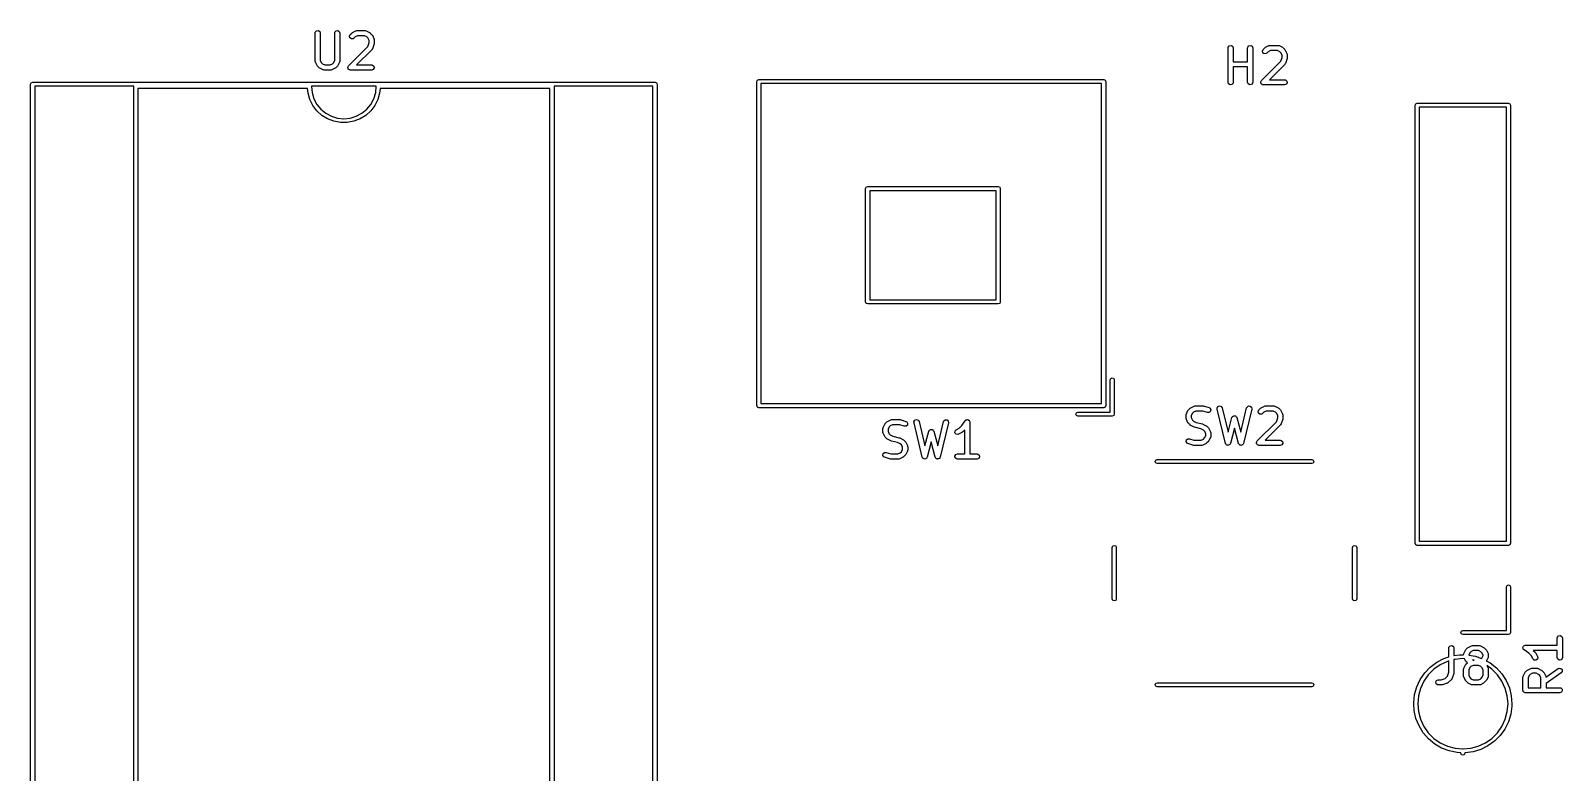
# Model space of a CAD drawing. Extents: x 18 to 98.7, y -72.3 to -16.6.
# Drawn here: x 54.1 to 98.7, y -38.22 to -16.61 of the extents above; entities that cross this region are included whole.
import ezdxf

# ---------------------------------------------------------------- set-up
doc = ezdxf.new("R2010")
doc.units = 0
doc.layers.add('BLACK', color=7, linetype='CONTINUOUS')

msp = doc.modelspace()

# ---------------------------------------------------------------- linework, layer by layer
at = {"layer": 'BLACK', "linetype": 'CONTINUOUS'}
for p, q in [((62.3831, -16.6874), (62.3876, -16.6617)), ((62.3831, -17.4969), (62.3831, -16.6874)), ((62.3876, -16.6617), (62.4206, -16.6224)), ((62.4206, -16.6224), (62.4711, -16.6135)), ((62.4711, -16.6135), (62.5155, -16.6392)), ((62.5155, -16.6392), (62.5331, -16.6874)), ((62.5331, -16.6874), (62.5331, -17.4792)), ((62.9545, -16.6874), (62.959, -16.6617)), ((62.9545, -17.4792), (62.9545, -16.6874)), ((62.959, -16.6617), (62.992, -16.6224)), ((62.992, -16.6224), (63.0425, -16.6135)), ((63.0425, -16.6135), (63.087, -16.6392)), ((63.087, -16.6392), (63.1045, -16.6874)), ((63.1045, -16.6874), (63.1045, -17.4969)), ((63.3834, -16.7761), (63.4051, -16.7296)), ((63.3967, -16.8256), (63.3834, -16.7761)), ((63.4387, -16.8551), (63.3967, -16.8256)), ((63.4051, -16.7296), (63.4527, -16.682)), ((63.4898, -16.8506), (63.4387, -16.8551)), ((63.4527, -16.682), (63.471, -16.6691)), ((63.471, -16.6691), (63.4722, -16.6679)), ((63.4722, -16.6679), (63.5674, -16.6203)), ((63.5111, -16.8357), (63.4898, -16.8506)), ((63.5501, -16.7966), (63.5111, -16.8357)), ((63.6187, -16.7624), (63.5501, -16.7966)), ((63.5674, -16.6203), (63.5924, -16.6129)), ((63.5924, -16.6129), (63.5967, -16.6139)), ((63.5967, -16.6139), (63.601, -16.6124)), ((63.601, -16.6124), (63.839, -16.6124)), ((63.8213, -16.7624), (63.6187, -16.7624)), ((63.8899, -16.7966), (63.8213, -16.7624)), ((63.839, -16.6124), (63.8647, -16.6169)), ((63.8647, -16.6169), (63.8681, -16.6198)), ((63.8681, -16.6198), (63.8726, -16.6203)), ((63.8726, -16.6203), (63.9678, -16.6679)), ((63.9203, -16.827), (63.8899, -16.7966)), ((63.9545, -16.8956), (63.9203, -16.827)), ((63.9545, -16.9609), (63.9545, -16.8956)), ((63.9678, -16.6679), (63.9858, -16.6813)), ((63.9858, -16.6813), (63.9873, -16.682)), ((63.9873, -16.682), (64.0349, -16.7296)), ((64.0349, -16.7296), (64.0478, -16.748)), ((64.0478, -16.748), (64.049, -16.7491)), ((64.049, -16.7491), (64.0966, -16.8443)), ((64.0966, -16.8443), (64.104, -16.8693)), ((64.104, -16.8693), (64.103, -16.8736)), ((64.103, -16.8736), (64.1045, -16.8779)), ((64.1045, -16.8779), (64.1045, -16.9731)), ((63.3574, -17.6343), (63.9164, -17.0754)), ((64.0349, -17.169), (63.5915, -17.6124)), ((63.9164, -17.0754), (63.9545, -16.9609)), ((64.0368, -17.1649), (64.0349, -17.169)), ((64.0407, -17.1626), (64.0368, -17.1649)), ((64.0531, -17.1397), (64.0407, -17.1626)), ((64.1007, -16.9968), (64.0531, -17.1397)), ((64.1045, -16.9731), (64.1006, -16.9952)), ((64.1006, -16.9952), (64.1007, -16.9968)), ((88.9631, -17.1174), (88.9676, -17.0917)), ((88.9631, -18.1174), (88.9631, -17.1174)), ((88.9676, -17.0917), (89.0006, -17.0524)), ((89.0006, -17.0524), (89.0511, -17.0435)), ((89.0511, -17.0435), (89.0955, -17.0692)), ((89.0955, -17.0692), (89.1131, -17.1174)), ((89.1131, -17.1174), (89.1131, -17.5186)), ((89.5345, -17.1174), (89.539, -17.0917)), ((89.5345, -17.5186), (89.5345, -17.1174)), ((89.539, -17.0917), (89.572, -17.0524)), ((89.572, -17.0524), (89.6225, -17.0435)), ((89.6225, -17.0435), (89.667, -17.0692)), ((89.667, -17.0692), (89.6845, -17.1174)), ((89.6845, -17.1174), (89.6845, -18.1174)), ((89.9634, -17.2061), (89.9851, -17.1596)), ((89.9767, -17.2556), (89.9634, -17.2061)), ((90.0187, -17.2851), (89.9767, -17.2556)), ((89.9851, -17.1596), (90.0327, -17.112)), ((90.0698, -17.2806), (90.0187, -17.2851)), ((90.0327, -17.112), (90.051, -17.0991)), ((90.051, -17.0991), (90.0522, -17.0979)), ((90.0522, -17.0979), (90.1474, -17.0503)), ((90.0911, -17.2657), (90.0698, -17.2806)), ((90.1301, -17.2266), (90.0911, -17.2657)), ((90.1987, -17.1924), (90.1301, -17.2266)), ((90.1474, -17.0503), (90.1724, -17.0429)), ((90.1724, -17.0429), (90.1767, -17.0439)), ((90.1767, -17.0439), (90.181, -17.0424)), ((90.181, -17.0424), (90.419, -17.0424)), ((90.4013, -17.1924), (90.1987, -17.1924)), ((90.4699, -17.2266), (90.4013, -17.1924)), ((90.419, -17.0424), (90.4447, -17.0469)), ((90.4447, -17.0469), (90.4481, -17.0498)), ((90.4481, -17.0498), (90.4526, -17.0503)), ((90.4526, -17.0503), (90.5478, -17.0979)), ((90.5003, -17.257), (90.4699, -17.2266)), ((90.4964, -17.5054), (90.5345, -17.3909)), ((90.5345, -17.3256), (90.5003, -17.257)), ((90.5345, -17.3909), (90.5345, -17.3256)), ((90.5478, -17.0979), (90.5658, -17.1113)), ((90.5658, -17.1113), (90.5673, -17.112)), ((90.5673, -17.112), (90.6149, -17.1596)), ((90.6149, -17.1596), (90.6278, -17.178)), ((90.6278, -17.178), (90.629, -17.1791)), ((90.629, -17.1791), (90.6766, -17.2743)), ((90.6766, -17.2743), (90.684, -17.2993)), ((90.684, -17.2993), (90.683, -17.3036)), ((90.683, -17.3036), (90.6845, -17.3079)), ((90.6845, -17.3079), (90.6845, -17.4031)), ((62.3846, -17.5011), (62.3831, -17.4969)), ((62.3836, -17.5055), (62.3846, -17.5011)), ((62.391, -17.5304), (62.3836, -17.5055)), ((62.4386, -17.6257), (62.391, -17.5304)), ((62.4398, -17.6268), (62.4386, -17.6257)), ((62.4527, -17.6452), (62.4398, -17.6268)), ((62.5003, -17.6928), (62.4527, -17.6452)), ((62.5018, -17.6935), (62.5003, -17.6928)), ((62.5198, -17.7068), (62.5018, -17.6935)), ((62.615, -17.7545), (62.5198, -17.7068)), ((62.5331, -17.4792), (62.5674, -17.5477)), ((62.5674, -17.5477), (62.5978, -17.5781)), ((62.5978, -17.5781), (62.6663, -17.6124)), ((62.6195, -17.755), (62.615, -17.7545)), ((62.6229, -17.7579), (62.6195, -17.755)), ((62.6486, -17.7624), (62.6229, -17.7579)), ((62.839, -17.7624), (62.6486, -17.7624)), ((62.6663, -17.6124), (62.8213, -17.6124)), ((62.8213, -17.6124), (62.8899, -17.5781)), ((62.8433, -17.7608), (62.839, -17.7624)), ((62.8476, -17.7619), (62.8433, -17.7608)), ((62.8726, -17.7545), (62.8476, -17.7619)), ((62.9678, -17.7068), (62.8726, -17.7545)), ((62.8899, -17.5781), (62.9203, -17.5477)), ((62.9203, -17.5477), (62.9545, -17.4792)), ((62.969, -17.7057), (62.9678, -17.7068)), ((62.9873, -17.6928), (62.969, -17.7057)), ((63.0349, -17.6452), (62.9873, -17.6928)), ((63.0356, -17.6437), (63.0349, -17.6452)), ((63.049, -17.6257), (63.0356, -17.6437)), ((63.0966, -17.5304), (63.049, -17.6257)), ((63.0971, -17.526), (63.0966, -17.5304)), ((63.1, -17.5226), (63.0971, -17.526)), ((63.1045, -17.4969), (63.1, -17.5226)), ((63.3358, -17.6808), (63.3372, -17.6777)), ((63.3416, -17.7026), (63.3358, -17.6808)), ((63.3366, -17.6744), (63.3479, -17.6548)), ((63.3372, -17.6777), (63.3366, -17.6744)), ((63.3455, -17.7249), (63.3416, -17.7026)), ((63.3482, -17.7271), (63.3455, -17.7249)), ((63.3479, -17.6548), (63.3574, -17.6343)), ((63.349, -17.7304), (63.3482, -17.7271)), ((63.3675, -17.7433), (63.349, -17.7304)), ((63.3848, -17.7579), (63.3675, -17.7433)), ((63.3894, -17.7587), (63.3848, -17.7579)), ((63.3911, -17.7598), (63.3894, -17.7587)), ((63.3944, -17.7595), (63.3911, -17.7598)), ((63.4105, -17.7624), (63.3944, -17.7595)), ((64.0295, -17.7624), (63.4105, -17.7624)), ((63.5915, -17.6124), (64.0295, -17.6124)), ((64.0295, -17.6124), (64.0552, -17.6169)), ((64.0777, -17.7448), (64.0295, -17.7624)), ((64.0552, -17.6169), (64.0945, -17.6499)), ((64.1034, -17.7004), (64.0777, -17.7448)), ((64.0945, -17.6499), (64.1034, -17.7004)), ((89.1131, -17.5186), (89.5345, -17.5186)), ((89.5345, -17.6686), (89.1131, -17.6686)), ((89.1131, -17.6686), (89.1131, -18.1174)), ((89.5345, -18.1174), (89.5345, -17.6686)), ((89.9374, -18.0643), (90.4964, -17.5054)), ((90.6149, -17.599), (90.1715, -18.0424)), ((90.6168, -17.5949), (90.6149, -17.599)), ((90.6207, -17.5926), (90.6168, -17.5949)), ((90.6331, -17.5697), (90.6207, -17.5926)), ((90.6807, -17.4268), (90.6331, -17.5697)), ((90.6845, -17.4031), (90.6806, -17.4252)), ((90.6806, -17.4252), (90.6807, -17.4268)), ((54.1, -18.175), (54.1176, -18.1326)), ((54.1, -69.215), (54.1, -18.175)), ((54.1176, -18.1326), (54.16, -18.115)), ((54.16, -18.115), (72.28, -18.115)), ((57.1, -18.235), (54.22, -18.235)), ((54.22, -18.235), (54.22, -69.155)), ((57.1, -69.155), (57.1, -18.235)), ((62.28, -18.235), (62.2763, -18.2439)), ((62.2763, -18.2439), (62.2936, -18.4193)), ((64.16, -18.235), (62.28, -18.235)), ((64.1464, -18.4193), (64.1637, -18.2439)), ((64.1637, -18.2439), (64.16, -18.235)), ((69.34, -18.235), (69.34, -69.155)), ((72.22, -18.235), (69.34, -18.235)), ((72.22, -69.155), (72.22, -18.235)), ((72.28, -18.115), (72.3224, -18.1326)), ((72.3224, -18.1326), (72.34, -18.175)), ((72.34, -18.175), (72.34, -69.215)), ((75.2425, -18.095), (75.2601, -18.0526)), ((75.2425, -27.535), (75.2425, -18.095)), ((75.2601, -18.0526), (75.3025, -18.035)), ((75.3025, -18.035), (85.3425, -18.035)), ((75.3625, -18.155), (75.3625, -27.475)), ((85.2825, -18.155), (75.3625, -18.155)), ((85.2825, -27.475), (85.2825, -18.155)), ((85.3425, -18.035), (85.3849, -18.0526)), ((85.3849, -18.0526), (85.4025, -18.095)), ((85.4025, -18.095), (85.4025, -27.535)), ((88.9806, -18.1656), (88.9631, -18.1174)), ((89.0251, -18.1912), (88.9806, -18.1656)), ((89.0756, -18.1823), (89.0251, -18.1912)), ((89.1086, -18.143), (89.0756, -18.1823)), ((89.1131, -18.1174), (89.1086, -18.143)), ((89.5521, -18.1656), (89.5345, -18.1174)), ((89.5965, -18.1912), (89.5521, -18.1656)), ((89.647, -18.1823), (89.5965, -18.1912)), ((89.68, -18.143), (89.647, -18.1823)), ((89.6845, -18.1174), (89.68, -18.143)), ((89.9158, -18.1108), (89.9172, -18.1077)), ((89.9216, -18.1326), (89.9158, -18.1108)), ((89.9166, -18.1044), (89.9279, -18.0848)), ((89.9172, -18.1077), (89.9166, -18.1044)), ((89.9255, -18.1549), (89.9216, -18.1326)), ((89.9282, -18.1571), (89.9255, -18.1549)), ((89.9279, -18.0848), (89.9374, -18.0643)), ((89.929, -18.1604), (89.9282, -18.1571)), ((89.9475, -18.1733), (89.929, -18.1604)), ((89.9648, -18.1879), (89.9475, -18.1733)), ((89.9694, -18.1887), (89.9648, -18.1879)), ((89.9711, -18.1898), (89.9694, -18.1887)), ((89.9744, -18.1895), (89.9711, -18.1898)), ((89.9905, -18.1924), (89.9744, -18.1895)), ((90.6095, -18.1924), (89.9905, -18.1924)), ((90.1715, -18.0424), (90.6095, -18.0424)), ((90.6095, -18.0424), (90.6352, -18.0469)), ((90.6577, -18.1748), (90.6095, -18.1924)), ((90.6352, -18.0469), (90.6745, -18.0799)), ((90.6834, -18.1304), (90.6577, -18.1748)), ((90.6745, -18.0799), (90.6834, -18.1304)), ((57.22, -18.295), (57.22, -69.095)), ((62.1656, -18.295), (57.22, -18.295)), ((62.178, -18.4298), (62.1656, -18.295)), ((62.2316, -18.6179), (62.178, -18.4298)), ((62.3188, -18.793), (62.2316, -18.6179)), ((62.2936, -18.4193), (62.3474, -18.5965)), ((62.3474, -18.5965), (62.4346, -18.7598)), ((64.0054, -18.7598), (64.0926, -18.5965)), ((64.0926, -18.5965), (64.1464, -18.4193)), ((64.2084, -18.6179), (64.1212, -18.793)), ((64.262, -18.4298), (64.2084, -18.6179)), ((64.2744, -18.295), (64.262, -18.4298)), ((69.22, -18.295), (64.2744, -18.295)), ((69.22, -69.095), (69.22, -18.295)), ((94.4276, -18.7426), (94.47, -18.725)), ((94.47, -18.725), (97.13, -18.725)), ((97.13, -18.725), (97.1724, -18.7426)), ((62.4367, -18.9491), (62.3188, -18.793)), ((62.4346, -18.7598), (62.5521, -18.9029)), ((62.5812, -19.0809), (62.4367, -18.9491)), ((62.5521, -18.9029), (62.6952, -19.0204)), ((62.7475, -19.1839), (62.5812, -19.0809)), ((62.6952, -19.0204), (62.8585, -19.1076)), ((62.8585, -19.1076), (63.0357, -19.1614)), ((63.0357, -19.1614), (63.22, -19.1795)), ((63.22, -19.1795), (63.4043, -19.1614)), ((63.4043, -19.1614), (63.5815, -19.1076)), ((63.5815, -19.1076), (63.7448, -19.0204)), ((63.8588, -19.0809), (63.6925, -19.1839)), ((63.7448, -19.0204), (63.8879, -18.9029)), ((64.0033, -18.9491), (63.8588, -19.0809)), ((63.8879, -18.9029), (64.0054, -18.7598)), ((64.1212, -18.793), (64.0033, -18.9491)), ((94.41, -18.785), (94.4276, -18.7426)), ((94.41, -31.545), (94.41, -18.785)), ((94.53, -18.845), (94.53, -31.485)), ((97.07, -18.845), (94.53, -18.845)), ((97.07, -31.485), (97.07, -18.845)), ((97.1724, -18.7426), (97.19, -18.785)), ((97.19, -18.785), (97.19, -31.545)), ((62.9299, -19.2545), (62.7475, -19.1839)), ((63.1222, -19.2905), (62.9299, -19.2545)), ((63.3178, -19.2905), (63.1222, -19.2905)), ((63.5101, -19.2545), (63.3178, -19.2905)), ((63.6925, -19.1839), (63.5101, -19.2545)), ((78.4125, -21.215), (78.4301, -21.1726)), ((78.4125, -24.515), (78.4125, -21.215)), ((78.4301, -21.1726), (78.4725, -21.155)), ((78.4725, -21.155), (82.2725, -21.155)), ((78.5325, -21.275), (78.5325, -24.455)), ((82.2125, -21.275), (78.5325, -21.275)), ((82.2125, -24.455), (82.2125, -21.275)), ((82.2725, -21.155), (82.3149, -21.1726)), ((82.3149, -21.1726), (82.3325, -21.215)), ((82.3325, -21.215), (82.3325, -24.515)), ((78.4301, -24.5574), (78.4125, -24.515)), ((78.5325, -24.455), (82.2125, -24.455)), ((82.3325, -24.515), (82.3149, -24.5574)), ((78.4725, -24.575), (78.4301, -24.5574)), ((82.2725, -24.575), (78.4725, -24.575)), ((82.3149, -24.5574), (82.2725, -24.575)), ((85.5325, -26.785), (85.5501, -26.7426)), ((85.5501, -26.7426), (85.5925, -26.725)), ((85.5925, -26.725), (85.6349, -26.7426)), ((85.6349, -26.7426), (85.6525, -26.785)), ((85.5325, -27.725), (85.5325, -26.785)), ((85.6525, -26.785), (85.6525, -27.785)), ((75.2601, -27.5774), (75.2425, -27.535)), ((75.3025, -27.595), (75.2601, -27.5774)), ((85.3425, -27.595), (75.3025, -27.595)), ((75.3625, -27.475), (85.2825, -27.475)), ((85.3849, -27.5774), (85.3425, -27.595)), ((85.4025, -27.535), (85.3849, -27.5774)), ((87.8113, -27.6596), (87.8589, -27.612)), ((87.8589, -27.612), (87.8772, -27.5991)), ((87.8772, -27.5991), (87.8784, -27.5979)), ((87.8784, -27.5979), (87.9736, -27.5503)), ((87.9736, -27.5503), (87.9986, -27.5429)), ((87.9986, -27.5429), (88.0029, -27.5439)), ((88.0029, -27.5439), (88.0071, -27.5424)), ((88.0071, -27.5424), (88.2452, -27.5424)), ((88.2452, -27.5424), (88.2673, -27.5463)), ((88.2673, -27.5463), (88.269, -27.5462)), ((88.269, -27.5462), (88.4118, -27.5938)), ((88.4118, -27.5938), (88.4347, -27.6063)), ((88.4347, -27.6063), (88.4616, -27.65)), ((88.4616, -27.65), (88.454, -27.7007)), ((88.6469, -27.6087), (88.6699, -27.5629)), ((88.6485, -27.6348), (88.6469, -27.6087)), ((88.8866, -28.6348), (88.6485, -27.6348)), ((88.6699, -27.5629), (88.717, -27.5425)), ((88.717, -27.5425), (88.7662, -27.5572)), ((88.7662, -27.5572), (88.7944, -27.6)), ((88.7944, -27.6), (88.9636, -28.3109)), ((89.3364, -28.3109), (89.5056, -27.6)), ((89.6515, -27.6348), (89.4134, -28.6348)), ((89.5056, -27.6), (89.516, -27.5761)), ((89.516, -27.5761), (89.5571, -27.5455)), ((89.5571, -27.5455), (89.6083, -27.5485)), ((89.6083, -27.5485), (89.6456, -27.5838)), ((89.6456, -27.5838), (89.6515, -27.6348)), ((89.8589, -27.6596), (89.9065, -27.612)), ((89.9065, -27.612), (89.9249, -27.5991)), ((89.9249, -27.5991), (89.926, -27.5979)), ((89.926, -27.5979), (90.0212, -27.5503)), ((90.0212, -27.5503), (90.0462, -27.5429)), ((90.0462, -27.5429), (90.0505, -27.5439)), ((90.0505, -27.5439), (90.0548, -27.5424)), ((90.0548, -27.5424), (90.2929, -27.5424)), ((90.2929, -27.5424), (90.3185, -27.5469)), ((90.3185, -27.5469), (90.3219, -27.5498)), ((90.3219, -27.5498), (90.3264, -27.5503)), ((90.3264, -27.5503), (90.4216, -27.5979)), ((90.4216, -27.5979), (90.4396, -27.6113)), ((90.4396, -27.6113), (90.4411, -27.612)), ((90.4411, -27.612), (90.4887, -27.6596)), ((78.9221, -28.1743), (78.9697, -28.0791)), ((78.9697, -28.0791), (78.9831, -28.0611)), ((78.9831, -28.0611), (78.9838, -28.0596)), ((78.9838, -28.0596), (79.0314, -28.012)), ((79.0314, -28.012), (79.0497, -27.9991)), ((79.0497, -27.9991), (79.0509, -27.9979)), ((79.0509, -27.9979), (79.1461, -27.9503)), ((79.1973, -28.0924), (79.1288, -28.1266)), ((79.1461, -27.9503), (79.1711, -27.9429)), ((79.1711, -27.9429), (79.1754, -27.9439)), ((79.1754, -27.9439), (79.1796, -27.9424)), ((79.1796, -27.9424), (79.4177, -27.9424)), ((79.4056, -28.0924), (79.1973, -28.0924)), ((79.5369, -28.1362), (79.4056, -28.0924)), ((79.4177, -27.9424), (79.4398, -27.9463)), ((79.4398, -27.9463), (79.4415, -27.9462)), ((79.4415, -27.9462), (79.5843, -27.9938)), ((79.5843, -27.9938), (79.6072, -28.0063)), ((79.6072, -28.0063), (79.6341, -28.05)), ((79.6341, -28.05), (79.6265, -28.1007)), ((79.8194, -28.0087), (79.8424, -27.9629)), ((79.821, -28.0348), (79.8194, -28.0087)), ((80.0591, -29.0348), (79.821, -28.0348)), ((79.8424, -27.9629), (79.8895, -27.9425)), ((79.8895, -27.9425), (79.9387, -27.9572)), ((79.9387, -27.9572), (79.9669, -28)), ((79.9669, -28), (80.1361, -28.7109)), ((80.5089, -28.7109), (80.6781, -28)), ((80.824, -28.0348), (80.5859, -29.0348)), ((80.6781, -28), (80.6885, -27.9761)), ((80.6885, -27.9761), (80.7296, -27.9455)), ((80.7296, -27.9455), (80.7808, -27.9485)), ((80.7808, -27.9485), (80.8181, -27.9838)), ((80.8181, -27.9838), (80.824, -28.0348)), ((81.2166, -28.1125), (81.3077, -27.9758)), ((81.3077, -27.9758), (81.3257, -27.9569)), ((81.3257, -27.9569), (81.3298, -27.9557)), ((81.3298, -27.9557), (81.3326, -27.9524)), ((81.3326, -27.9524), (81.3541, -27.9486)), ((81.3541, -27.9486), (81.3749, -27.9425)), ((81.3749, -27.9425), (81.3789, -27.9443)), ((81.3789, -27.9443), (81.3831, -27.9435)), ((81.3831, -27.9435), (81.402, -27.9544)), ((81.402, -27.9544), (81.4219, -27.9631)), ((81.4219, -27.9631), (81.4238, -27.967)), ((81.4238, -27.967), (81.4276, -27.9692)), ((81.4276, -27.9692), (81.435, -27.9896)), ((81.435, -27.9896), (81.4447, -28.0091)), ((81.4447, -28.0091), (81.4436, -28.0133)), ((81.4436, -28.0133), (81.4451, -28.0174)), ((81.4451, -28.0174), (81.4451, -28.9424)), ((84.5325, -27.785), (84.5501, -27.7426)), ((84.5501, -27.8274), (84.5325, -27.785)), ((84.5501, -27.7426), (84.5925, -27.725)), ((84.5925, -27.845), (84.5501, -27.8274)), ((84.5925, -27.725), (85.5325, -27.725)), ((85.5925, -27.845), (84.5925, -27.845)), ((85.6349, -27.8274), (85.5925, -27.845)), ((85.6525, -27.785), (85.6349, -27.8274)), ((87.7417, -27.8079), (87.7462, -27.7822)), ((87.7417, -27.9031), (87.7417, -27.8079)), ((87.7432, -27.9073), (87.7417, -27.9031)), ((87.7422, -27.9117), (87.7432, -27.9073)), ((87.7496, -27.9366), (87.7422, -27.9117)), ((87.7462, -27.7822), (87.7491, -27.7788)), ((87.7491, -27.7788), (87.7496, -27.7743)), ((87.7496, -27.7743), (87.7972, -27.6791)), ((87.7972, -28.0319), (87.7496, -27.9366)), ((87.7972, -27.6791), (87.8106, -27.6611)), ((87.7984, -28.033), (87.7972, -28.0319)), ((87.8113, -28.0514), (87.7984, -28.033)), ((87.8106, -27.6611), (87.8113, -27.6596)), ((87.8589, -28.099), (87.8113, -28.0514)), ((87.9259, -27.757), (87.8917, -27.8256)), ((87.8917, -27.8256), (87.8917, -27.8854)), ((87.8917, -27.8854), (87.9259, -27.9539)), ((87.9563, -27.7266), (87.9259, -27.757)), ((87.9259, -27.9539), (87.9563, -27.9843)), ((88.0248, -27.6924), (87.9563, -27.7266)), ((87.9563, -27.9843), (88.0333, -28.0228)), ((88.2331, -27.6924), (88.0248, -27.6924)), ((88.0333, -28.0228), (88.2158, -28.0684)), ((88.2158, -28.0684), (88.2276, -28.0737)), ((88.2276, -28.0737), (88.2312, -28.0741)), ((88.2312, -28.0741), (88.3264, -28.1217)), ((88.3644, -27.7362), (88.2331, -27.6924)), ((88.4157, -27.7347), (88.3644, -27.7362)), ((88.454, -27.7007), (88.4157, -27.7347)), ((88.9636, -28.3109), (89.0775, -27.8838)), ((89.0775, -27.8838), (89.0885, -27.8601)), ((89.0885, -27.8601), (89.0941, -27.8562)), ((89.0941, -27.8562), (89.097, -27.85)), ((89.097, -27.85), (89.1146, -27.8418)), ((89.1146, -27.8418), (89.1305, -27.8307)), ((89.1305, -27.8307), (89.1373, -27.8313)), ((89.1373, -27.8313), (89.1436, -27.8284)), ((89.1436, -27.8284), (89.1623, -27.8334)), ((89.1623, -27.8334), (89.1816, -27.8351)), ((89.1816, -27.8351), (89.1865, -27.8399)), ((89.1865, -27.8399), (89.1931, -27.8417)), ((89.1931, -27.8417), (89.2042, -27.8576)), ((89.2042, -27.8576), (89.2179, -27.8713)), ((89.2179, -27.8713), (89.2185, -27.8781)), ((89.2185, -27.8781), (89.2225, -27.8838)), ((89.2225, -27.8838), (89.3364, -28.3109)), ((89.8113, -28.5643), (90.3702, -28.0054)), ((89.8372, -27.7061), (89.8589, -27.6596)), ((89.8505, -27.7556), (89.8372, -27.7061)), ((89.8925, -27.7851), (89.8505, -27.7556)), ((89.9436, -27.7806), (89.8925, -27.7851)), ((89.9649, -27.7657), (89.9436, -27.7806)), ((90.0039, -27.7266), (89.9649, -27.7657)), ((90.0725, -27.6924), (90.0039, -27.7266)), ((90.2752, -27.6924), (90.0725, -27.6924)), ((90.3437, -27.7266), (90.2752, -27.6924)), ((90.3741, -27.757), (90.3437, -27.7266)), ((90.3702, -28.0054), (90.4083, -27.8909)), ((90.4083, -27.8256), (90.3741, -27.757)), ((90.4083, -27.8909), (90.4083, -27.8256)), ((90.4887, -27.6596), (90.5016, -27.678)), ((90.4906, -28.0949), (90.4887, -28.099)), ((90.4945, -28.0926), (90.4906, -28.0949)), ((90.5069, -28.0697), (90.4945, -28.0926)), ((90.5016, -27.678), (90.5028, -27.6791)), ((90.5028, -27.6791), (90.5504, -27.7743)), ((90.5545, -27.9268), (90.5069, -28.0697)), ((90.5504, -27.7743), (90.5578, -27.7993)), ((90.5583, -27.9031), (90.5544, -27.9252)), ((90.5544, -27.9252), (90.5545, -27.9268)), ((90.5578, -27.7993), (90.5568, -27.8036)), ((90.5568, -27.8036), (90.5583, -27.8079)), ((90.5583, -27.8079), (90.5583, -27.9031)), ((78.9142, -28.2079), (78.9187, -28.1822)), ((78.9142, -28.3031), (78.9142, -28.2079)), ((78.9157, -28.3073), (78.9142, -28.3031)), ((78.9147, -28.3117), (78.9157, -28.3073)), ((78.9221, -28.3366), (78.9147, -28.3117)), ((78.9187, -28.1822), (78.9216, -28.1788)), ((78.9216, -28.1788), (78.9221, -28.1743)), ((78.9697, -28.4319), (78.9221, -28.3366)), ((78.9709, -28.433), (78.9697, -28.4319)), ((78.9838, -28.4514), (78.9709, -28.433)), ((79.0314, -28.499), (78.9838, -28.4514)), ((79.0329, -28.4997), (79.0314, -28.499)), ((79.0509, -28.513), (79.0329, -28.4997)), ((79.1461, -28.5607), (79.0509, -28.513)), ((79.0984, -28.157), (79.0642, -28.2256)), ((79.0642, -28.2256), (79.0642, -28.2854)), ((79.0642, -28.2854), (79.0984, -28.3539)), ((79.1288, -28.1266), (79.0984, -28.157)), ((79.0984, -28.3539), (79.1288, -28.3843)), ((79.1288, -28.3843), (79.2058, -28.4228)), ((79.2058, -28.4228), (79.3883, -28.4684)), ((79.3883, -28.4684), (79.4001, -28.4737)), ((79.4001, -28.4737), (79.4037, -28.4741)), ((79.4037, -28.4741), (79.4989, -28.5217)), ((79.4989, -28.5217), (79.5169, -28.5351)), ((79.5169, -28.5351), (79.5184, -28.5358)), ((79.5184, -28.5358), (79.566, -28.5834)), ((79.5882, -28.1348), (79.5369, -28.1362)), ((79.6265, -28.1007), (79.5882, -28.1348)), ((80.1361, -28.7109), (80.25, -28.2838)), ((80.25, -28.2838), (80.261, -28.2601)), ((80.261, -28.2601), (80.2666, -28.2562)), ((80.2666, -28.2562), (80.2695, -28.25)), ((80.2695, -28.25), (80.2871, -28.2418)), ((80.2871, -28.2418), (80.303, -28.2307)), ((80.303, -28.2307), (80.3098, -28.2313)), ((80.3098, -28.2313), (80.3161, -28.2284)), ((80.3161, -28.2284), (80.3348, -28.2334)), ((80.3348, -28.2334), (80.3541, -28.2351)), ((80.3541, -28.2351), (80.359, -28.2399)), ((80.359, -28.2399), (80.3656, -28.2417)), ((80.3656, -28.2417), (80.3767, -28.2576)), ((80.3767, -28.2576), (80.3904, -28.2713)), ((80.3904, -28.2713), (80.391, -28.2781)), ((80.391, -28.2781), (80.395, -28.2838)), ((80.395, -28.2838), (80.5089, -28.7109)), ((81.0125, -28.3245), (81.0156, -28.2733)), ((81.0431, -28.3657), (81.0125, -28.3245)), ((81.0156, -28.2733), (81.0509, -28.236)), ((81.093, -28.3776), (81.0431, -28.3657)), ((81.0509, -28.236), (81.1352, -28.1938)), ((81.1179, -28.3702), (81.093, -28.3776)), ((81.2132, -28.3226), (81.1179, -28.3702)), ((81.1352, -28.1938), (81.2166, -28.1125)), ((81.2143, -28.3214), (81.2132, -28.3226)), ((81.2327, -28.3085), (81.2143, -28.3214)), ((81.2951, -28.2461), (81.2327, -28.3085)), ((81.2951, -28.9424), (81.2951, -28.2461)), ((87.7432, -28.5848), (87.7507, -28.534)), ((87.7507, -28.534), (87.7891, -28.5)), ((87.7891, -28.5), (87.8404, -28.4986)), ((87.8404, -28.4986), (87.9717, -28.5424)), ((87.8604, -28.0997), (87.8589, -28.099)), ((87.8784, -28.113), (87.8604, -28.0997)), ((87.9736, -28.1607), (87.8784, -28.113)), ((87.9771, -28.1611), (87.9736, -28.1607)), ((87.989, -28.1663), (87.9771, -28.1611)), ((88.1714, -28.212), (87.989, -28.1663)), ((88.2484, -28.2504), (88.1714, -28.212)), ((88.1799, -28.5424), (88.2484, -28.5081)), ((88.2788, -28.2809), (88.2484, -28.2504)), ((88.2484, -28.5081), (88.2788, -28.4777)), ((88.3131, -28.3494), (88.2788, -28.2809)), ((88.2788, -28.4777), (88.3131, -28.4092)), ((88.3131, -28.4092), (88.3131, -28.3494)), ((88.3264, -28.1217), (88.3444, -28.1351)), ((88.3444, -28.1351), (88.3459, -28.1358)), ((88.3459, -28.1358), (88.3935, -28.1834)), ((88.3935, -28.1834), (88.4064, -28.2018)), ((88.4064, -28.2018), (88.4076, -28.2029)), ((88.4076, -28.2029), (88.4552, -28.2981)), ((88.4552, -28.4604), (88.4076, -28.5557)), ((88.4552, -28.2981), (88.4626, -28.3231)), ((88.4557, -28.456), (88.4552, -28.4604)), ((88.4586, -28.4526), (88.4557, -28.456)), ((88.4631, -28.4269), (88.4586, -28.4526)), ((88.4626, -28.3231), (88.4616, -28.3275)), ((88.4616, -28.3275), (88.4631, -28.3317)), ((88.4631, -28.3317), (88.4631, -28.4269)), ((89.15, -28.1942), (89.032, -28.6367)), ((89.268, -28.6367), (89.15, -28.1942)), ((90.4887, -28.099), (90.0454, -28.5424)), ((78.9157, -28.9848), (78.9232, -28.934)), ((78.9425, -29.0285), (78.9157, -28.9848)), ((78.9232, -28.934), (78.9616, -28.9)), ((78.9616, -28.9), (79.0129, -28.8986)), ((79.0129, -28.8986), (79.1442, -28.9424)), ((79.1442, -28.9424), (79.3524, -28.9424)), ((79.1496, -28.5611), (79.1461, -28.5607)), ((79.1615, -28.5663), (79.1496, -28.5611)), ((79.3439, -28.612), (79.1615, -28.5663)), ((79.4209, -28.6504), (79.3439, -28.612)), ((79.3524, -28.9424), (79.4209, -28.9081)), ((79.4513, -28.6809), (79.4209, -28.6504)), ((79.4209, -28.9081), (79.4513, -28.8777)), ((79.4856, -28.7494), (79.4513, -28.6809)), ((79.4513, -28.8777), (79.4856, -28.8092)), ((79.4856, -28.8092), (79.4856, -28.7494)), ((79.566, -28.9752), (79.5184, -29.0228)), ((79.566, -28.5834), (79.5789, -28.6018)), ((79.5667, -28.9737), (79.566, -28.9752)), ((79.5801, -28.9557), (79.5667, -28.9737)), ((79.5789, -28.6018), (79.5801, -28.6029)), ((79.5801, -28.6029), (79.6277, -28.6981)), ((79.6277, -28.8604), (79.5801, -28.9557)), ((79.6277, -28.6981), (79.6351, -28.7231)), ((79.6282, -28.856), (79.6277, -28.8604)), ((79.6311, -28.8526), (79.6282, -28.856)), ((79.6356, -28.8269), (79.6311, -28.8526)), ((79.6351, -28.7231), (79.6341, -28.7275)), ((79.6341, -28.7275), (79.6356, -28.7317)), ((79.6356, -28.7317), (79.6356, -28.8269)), ((80.3225, -28.5942), (80.2045, -29.0367)), ((80.4405, -29.0367), (80.3225, -28.5942)), ((81.0105, -29.0044), (81.0362, -28.9599)), ((81.0362, -28.9599), (81.0844, -28.9424)), ((81.0844, -28.9424), (81.2951, -28.9424)), ((81.4451, -28.9424), (81.6558, -28.9424)), ((81.6558, -28.9424), (81.6815, -28.9469)), ((81.6815, -28.9469), (81.7208, -28.9799)), ((81.7208, -28.9799), (81.7297, -29.0304)), ((87.77, -28.6285), (87.7432, -28.5848)), ((87.7929, -28.6409), (87.77, -28.6285)), ((87.9358, -28.6885), (87.7929, -28.6409)), ((87.9374, -28.6885), (87.9358, -28.6885)), ((87.9595, -28.6924), (87.9374, -28.6885)), ((88.1976, -28.6924), (87.9595, -28.6924)), ((87.9717, -28.5424), (88.1799, -28.5424)), ((88.2018, -28.6908), (88.1976, -28.6924)), ((88.2062, -28.6919), (88.2018, -28.6908)), ((88.2312, -28.6845), (88.2062, -28.6919)), ((88.3264, -28.6368), (88.2312, -28.6845)), ((88.3275, -28.6357), (88.3264, -28.6368)), ((88.3459, -28.6228), (88.3275, -28.6357)), ((88.3935, -28.5752), (88.3459, -28.6228)), ((88.3942, -28.5737), (88.3935, -28.5752)), ((88.4076, -28.5557), (88.3942, -28.5737)), ((88.8909, -28.6413), (88.8866, -28.6348)), ((88.8916, -28.6492), (88.8909, -28.6413)), ((88.9046, -28.6622), (88.8916, -28.6492)), ((88.9148, -28.6776), (88.9046, -28.6622)), ((88.9223, -28.6798), (88.9148, -28.6776)), ((88.9279, -28.6854), (88.9223, -28.6798)), ((88.9463, -28.687), (88.9279, -28.6854)), ((88.964, -28.6922), (88.9463, -28.687)), ((88.9712, -28.6891), (88.964, -28.6922)), ((88.979, -28.6898), (88.9712, -28.6891)), ((88.9941, -28.6792), (88.979, -28.6898)), ((89.011, -28.6719), (88.9941, -28.6792)), ((89.0146, -28.6648), (89.011, -28.6719)), ((89.021, -28.6603), (89.0146, -28.6648)), ((89.032, -28.6367), (89.021, -28.6603)), ((89.2725, -28.6432), (89.268, -28.6367)), ((89.2734, -28.651), (89.2725, -28.6432)), ((89.2868, -28.6636), (89.2734, -28.651)), ((89.2974, -28.6788), (89.2868, -28.6636)), ((89.305, -28.6808), (89.2974, -28.6788)), ((89.3107, -28.6862), (89.305, -28.6808)), ((89.3291, -28.6873), (89.3107, -28.6862)), ((89.3469, -28.6921), (89.3291, -28.6873)), ((89.3541, -28.6888), (89.3469, -28.6921)), ((89.3619, -28.6893), (89.3541, -28.6888)), ((89.3767, -28.6783), (89.3619, -28.6893)), ((89.3934, -28.6705), (89.3767, -28.6783)), ((89.3968, -28.6633), (89.3934, -28.6705)), ((89.4031, -28.6587), (89.3968, -28.6633)), ((89.4134, -28.6348), (89.4031, -28.6587)), ((89.7896, -28.6108), (89.791, -28.6077)), ((89.7954, -28.6326), (89.7896, -28.6108)), ((89.7904, -28.6044), (89.8017, -28.5848)), ((89.791, -28.6077), (89.7904, -28.6044)), ((89.7993, -28.6549), (89.7954, -28.6326)), ((89.802, -28.6571), (89.7993, -28.6549)), ((89.8017, -28.5848), (89.8113, -28.5643)), ((89.8028, -28.6604), (89.802, -28.6571)), ((89.8213, -28.6733), (89.8028, -28.6604)), ((89.8386, -28.6879), (89.8213, -28.6733)), ((89.8432, -28.6887), (89.8386, -28.6879)), ((89.8449, -28.6898), (89.8432, -28.6887)), ((89.8482, -28.6895), (89.8449, -28.6898)), ((89.8643, -28.6924), (89.8482, -28.6895)), ((90.4833, -28.6924), (89.8643, -28.6924)), ((90.0454, -28.5424), (90.4833, -28.5424)), ((90.4833, -28.5424), (90.509, -28.5469)), ((90.5315, -28.6748), (90.4833, -28.6924)), ((90.509, -28.5469), (90.5483, -28.5799)), ((90.5572, -28.6304), (90.5315, -28.6748)), ((90.5483, -28.5799), (90.5572, -28.6304)), ((78.9654, -29.0409), (78.9425, -29.0285)), ((79.1083, -29.0885), (78.9654, -29.0409)), ((79.1099, -29.0885), (79.1083, -29.0885)), ((79.132, -29.0924), (79.1099, -29.0885)), ((79.3701, -29.0924), (79.132, -29.0924)), ((79.3743, -29.0908), (79.3701, -29.0924)), ((79.3787, -29.0919), (79.3743, -29.0908)), ((79.4037, -29.0845), (79.3787, -29.0919)), ((79.4989, -29.0368), (79.4037, -29.0845)), ((79.5, -29.0357), (79.4989, -29.0368)), ((79.5184, -29.0228), (79.5, -29.0357)), ((80.0634, -29.0413), (80.0591, -29.0348)), ((80.0641, -29.0492), (80.0634, -29.0413)), ((80.0771, -29.0622), (80.0641, -29.0492)), ((80.0873, -29.0776), (80.0771, -29.0622)), ((80.0948, -29.0798), (80.0873, -29.0776)), ((80.1004, -29.0854), (80.0948, -29.0798)), ((80.1188, -29.087), (80.1004, -29.0854)), ((80.1365, -29.0922), (80.1188, -29.087)), ((80.1437, -29.0891), (80.1365, -29.0922)), ((80.1515, -29.0898), (80.1437, -29.0891)), ((80.1666, -29.0792), (80.1515, -29.0898)), ((80.1835, -29.0719), (80.1666, -29.0792)), ((80.1871, -29.0648), (80.1835, -29.0719)), ((80.1935, -29.0603), (80.1871, -29.0648)), ((80.2045, -29.0367), (80.1935, -29.0603)), ((80.445, -29.0432), (80.4405, -29.0367)), ((80.4459, -29.051), (80.445, -29.0432)), ((80.4593, -29.0636), (80.4459, -29.051)), ((80.4699, -29.0788), (80.4593, -29.0636)), ((80.4775, -29.0808), (80.4699, -29.0788)), ((80.4832, -29.0862), (80.4775, -29.0808)), ((80.5016, -29.0873), (80.4832, -29.0862)), ((80.5194, -29.0921), (80.5016, -29.0873)), ((80.5266, -29.0888), (80.5194, -29.0921)), ((80.5344, -29.0893), (80.5266, -29.0888)), ((80.5492, -29.0783), (80.5344, -29.0893)), ((80.5659, -29.0705), (80.5492, -29.0783)), ((80.5693, -29.0633), (80.5659, -29.0705)), ((80.5756, -29.0587), (80.5693, -29.0633)), ((80.5859, -29.0348), (80.5756, -29.0587)), ((81.0195, -29.0549), (81.0105, -29.0044)), ((81.0588, -29.0879), (81.0195, -29.0549)), ((81.0844, -29.0924), (81.0588, -29.0879)), ((81.6558, -29.0924), (81.0844, -29.0924)), ((81.704, -29.0748), (81.6558, -29.0924)), ((81.7297, -29.0304), (81.704, -29.0748)), ((86.84, -29.165), (86.8576, -29.1226)), ((86.8576, -29.2074), (86.84, -29.165)), ((86.8576, -29.1226), (86.9, -29.105)), ((86.9, -29.225), (86.8576, -29.2074)), ((86.9, -29.105), (91.4, -29.105)), ((91.4, -29.225), (86.9, -29.225)), ((91.4, -29.105), (91.4424, -29.1226)), ((91.4424, -29.2074), (91.4, -29.225)), ((91.4424, -29.1226), (91.46, -29.165)), ((91.46, -29.165), (91.4424, -29.2074)), ((85.59, -31.665), (85.6076, -31.6226)), ((85.6076, -31.6226), (85.65, -31.605)), ((85.65, -31.605), (85.6924, -31.6226)), ((85.6924, -31.6226), (85.71, -31.665)), ((92.59, -31.665), (92.6076, -31.6226)), ((92.6076, -31.6226), (92.65, -31.605)), ((92.65, -31.605), (92.6924, -31.6226)), ((92.6924, -31.6226), (92.71, -31.665)), ((94.4276, -31.5874), (94.41, -31.545)), ((94.47, -31.605), (94.4276, -31.5874)), ((97.13, -31.605), (94.47, -31.605)), ((94.53, -31.485), (97.07, -31.485)), ((97.1724, -31.5874), (97.13, -31.605)), ((97.19, -31.545), (97.1724, -31.5874)), ((85.59, -33.165), (85.59, -31.665)), ((85.71, -31.665), (85.71, -33.165)), ((92.59, -33.165), (92.59, -31.665)), ((92.71, -31.665), (92.71, -33.165)), ((97.07, -32.815), (97.0876, -32.7726)), ((97.07, -34.085), (97.07, -32.815)), ((97.0876, -32.7726), (97.13, -32.755)), ((97.13, -32.755), (97.1724, -32.7726)), ((97.1724, -32.7726), (97.19, -32.815)), ((97.19, -32.815), (97.19, -34.145)), ((85.6076, -33.2074), (85.59, -33.165)), ((85.65, -33.225), (85.6076, -33.2074)), ((85.6924, -33.2074), (85.65, -33.225)), ((85.71, -33.165), (85.6924, -33.2074)), ((92.6076, -33.2074), (92.59, -33.165)), ((92.65, -33.225), (92.6076, -33.2074)), ((92.6924, -33.2074), (92.65, -33.225)), ((92.71, -33.165), (92.6924, -33.2074)), ((95.74, -34.145), (95.7576, -34.1026)), ((95.7576, -34.1874), (95.74, -34.145)), ((95.7576, -34.1026), (95.8, -34.085)), ((95.8, -34.205), (95.7576, -34.1874)), ((95.8, -34.085), (97.07, -34.085)), ((97.13, -34.205), (95.8, -34.205)), ((97.1724, -34.1874), (97.13, -34.205)), ((97.19, -34.145), (97.1724, -34.1874)), ((98.5474, -34.3043), (98.5519, -34.2786)), ((98.5474, -34.515), (98.5474, -34.3043)), ((98.5519, -34.2786), (98.5849, -34.2393)), ((98.5849, -34.2393), (98.6354, -34.2304)), ((98.6354, -34.2304), (98.6798, -34.2561)), ((98.6798, -34.2561), (98.6974, -34.3043)), ((98.6974, -34.3043), (98.6974, -34.8757)), ((95.3917, -34.5974), (95.3962, -34.5717)), ((95.3917, -34.8541), (95.3917, -34.5974)), ((95.3962, -34.5717), (95.4292, -34.5324)), ((95.4292, -34.5324), (95.4797, -34.5235)), ((95.4797, -34.5235), (95.5241, -34.5492)), ((95.5241, -34.5492), (95.5417, -34.5974)), ((95.5417, -34.5974), (95.5417, -34.8177)), ((95.8202, -34.7879), (95.8248, -34.7622)), ((95.8248, -34.7622), (95.8276, -34.7588)), ((95.8276, -34.7588), (95.8282, -34.7543)), ((95.8282, -34.7543), (95.8758, -34.6591)), ((95.8758, -34.6591), (95.8891, -34.6411)), ((95.8891, -34.6411), (95.8898, -34.6396)), ((95.8898, -34.6396), (95.9374, -34.592)), ((95.9374, -34.592), (95.9558, -34.5791)), ((95.9558, -34.5791), (95.9569, -34.5779)), ((95.9569, -34.5779), (96.0522, -34.5303)), ((96.0045, -34.737), (95.9716, -34.8029)), ((96.0349, -34.7066), (96.0045, -34.737)), ((96.1034, -34.6724), (96.0349, -34.7066)), ((96.0522, -34.5303), (96.0771, -34.5229)), ((96.0771, -34.5229), (96.0815, -34.5239)), ((96.0815, -34.5239), (96.0857, -34.5224)), ((96.0857, -34.5224), (96.2762, -34.5224)), ((96.2585, -34.6724), (96.1034, -34.6724)), ((96.327, -34.7066), (96.2585, -34.6724)), ((96.2762, -34.5224), (96.3018, -34.5269)), ((96.3018, -34.5269), (96.3053, -34.5298)), ((96.3053, -34.5298), (96.3097, -34.5303)), ((96.3097, -34.5303), (96.405, -34.5779)), ((96.3574, -34.737), (96.327, -34.7066)), ((96.3917, -34.8056), (96.3574, -34.737)), ((96.405, -34.5779), (96.423, -34.5913)), ((96.423, -34.5913), (96.4245, -34.592)), ((96.4245, -34.592), (96.4721, -34.6396)), ((96.4721, -34.6396), (96.4849, -34.658)), ((96.4849, -34.658), (96.4861, -34.6591)), ((96.4861, -34.6591), (96.5337, -34.7543)), ((96.5337, -34.7543), (96.5412, -34.7793)), ((96.5412, -34.7793), (96.5401, -34.7836)), ((96.5401, -34.7836), (96.5417, -34.7879)), ((97.5475, -34.5852), (97.5493, -34.5812)), ((97.5536, -34.6061), (97.5475, -34.5852)), ((97.5485, -34.577), (97.5594, -34.5581)), ((97.5493, -34.5812), (97.5485, -34.577)), ((97.5574, -34.6275), (97.5536, -34.6061)), ((97.5607, -34.6303), (97.5574, -34.6275)), ((97.5594, -34.5581), (97.5681, -34.5382)), ((97.5619, -34.6344), (97.5607, -34.6303)), ((97.5808, -34.6524), (97.5619, -34.6344)), ((97.5681, -34.5382), (97.572, -34.5363)), ((97.572, -34.5363), (97.5742, -34.5325)), ((97.5742, -34.5325), (97.5946, -34.5251)), ((97.7175, -34.7435), (97.5808, -34.6524)), ((97.5946, -34.5251), (97.6141, -34.5155)), ((97.6141, -34.5155), (97.6183, -34.5165)), ((97.6183, -34.5165), (97.6224, -34.515)), ((97.6224, -34.515), (98.5474, -34.515)), ((97.7988, -34.8249), (97.7175, -34.7435)), ((98.5474, -34.665), (97.8511, -34.665)), ((97.8511, -34.665), (97.9135, -34.7274)), ((97.9135, -34.7274), (97.9264, -34.7458)), ((97.9264, -34.7458), (97.9276, -34.7469)), ((97.9276, -34.7469), (97.9752, -34.8422)), ((98.5474, -34.8757), (98.5474, -34.665)), ((94.6887, -35.3201), (94.8506, -35.1506)), ((94.9547, -35.2126), (94.7926, -35.3747)), ((94.8506, -35.1506), (95.038, -35.0099)), ((95.1425, -35.0812), (94.9547, -35.2126)), ((95.038, -35.0099), (95.2459, -34.9017)), ((95.3502, -34.9843), (95.1425, -35.0812)), ((95.2459, -34.9017), (95.3917, -34.8541)), ((95.3917, -34.9732), (95.3502, -34.9843)), ((95.3917, -35.2995), (95.3917, -34.9732)), ((95.5417, -34.8177), (95.7002, -34.7935)), ((95.5717, -34.925), (95.5417, -34.933)), ((95.5417, -34.933), (95.5417, -35.3117)), ((95.8, -34.905), (95.5717, -34.925)), ((95.7002, -34.7935), (95.8202, -34.7949)), ((95.8483, -34.9092), (95.8, -34.905)), ((95.8202, -34.7949), (95.8202, -34.7879)), ((95.8202, -35.2164), (95.8248, -35.1908)), ((95.8202, -35.4069), (95.8202, -35.2164)), ((95.8248, -35.1908), (95.8276, -35.1873)), ((95.8276, -35.1873), (95.8282, -35.1829)), ((95.8282, -35.1829), (95.8758, -35.0876)), ((95.8758, -34.9643), (95.8483, -34.9092)), ((95.877, -34.9654), (95.8758, -34.9643)), ((95.8758, -35.0876), (95.8891, -35.0696)), ((95.8898, -34.9837), (95.877, -34.9654)), ((95.8891, -35.0696), (95.8898, -35.0682)), ((95.932, -35.026), (95.8898, -34.9837)), ((95.8898, -35.0682), (95.932, -35.026)), ((96.0045, -35.1656), (95.9702, -35.2341)), ((95.9716, -34.8029), (96.1653, -34.8374)), ((96.0349, -35.1352), (96.0045, -35.1656)), ((96.1034, -35.101), (96.0349, -35.1352)), ((96.1253, -34.951), (96.0782, -34.9383)), ((96.0782, -34.9383), (96.1034, -34.951)), ((96.1034, -34.951), (96.1253, -34.951)), ((96.2585, -35.101), (96.1034, -35.101)), ((96.1653, -34.8374), (96.3432, -34.9005)), ((96.327, -35.1352), (96.2585, -35.101)), ((96.3574, -35.1656), (96.327, -35.1352)), ((96.3432, -34.9005), (96.3574, -34.8863)), ((96.3574, -34.8863), (96.3917, -34.8178)), ((96.3917, -35.2341), (96.3574, -35.1656)), ((96.3917, -34.8178), (96.3917, -34.8056)), ((96.4861, -34.9643), (96.4827, -34.9689)), ((96.4827, -34.9689), (96.5913, -35.0289)), ((96.5337, -34.869), (96.4861, -34.9643)), ((96.6453, -35.2126), (96.4966, -35.1085)), ((96.4966, -35.1085), (96.5337, -35.1829)), ((96.5343, -34.8646), (96.5337, -34.869)), ((96.5337, -35.1829), (96.5412, -35.2079)), ((96.5371, -34.8611), (96.5343, -34.8646)), ((96.5417, -34.8355), (96.5371, -34.8611)), ((96.5412, -35.2079), (96.5401, -35.2122)), ((96.5401, -35.2122), (96.5417, -35.2164)), ((96.5417, -34.7879), (96.5417, -34.8355)), ((96.5417, -35.2164), (96.5417, -35.4069)), ((96.5913, -35.0289), (96.7753, -35.1742)), ((96.8074, -35.3747), (96.6453, -35.2126)), ((96.7753, -35.1742), (96.933, -35.3475)), ((97.6841, -35.2372), (97.7793, -35.1896)), ((97.7793, -35.1896), (97.8043, -35.1822)), ((97.841, -34.9093), (97.7988, -34.8249)), ((97.8043, -35.1822), (97.8086, -35.1832)), ((97.8086, -35.1832), (97.8129, -35.1817)), ((97.8129, -35.1817), (97.9557, -35.1817)), ((97.8783, -34.9445), (97.841, -34.9093)), ((97.9295, -34.9476), (97.8783, -34.9445)), ((97.9707, -34.917), (97.9295, -34.9476)), ((97.9557, -35.1817), (97.9814, -35.1862)), ((97.9826, -34.8671), (97.9707, -34.917)), ((97.9752, -34.8422), (97.9826, -34.8671)), ((97.9814, -35.1862), (97.9848, -35.1891)), ((97.9848, -35.1891), (97.9893, -35.1896)), ((97.9893, -35.1896), (98.0845, -35.2372)), ((98.2208, -35.4462), (98.5794, -35.1952)), ((98.5649, -34.9239), (98.5474, -34.8757)), ((98.6094, -34.9496), (98.5649, -34.9239)), ((98.5794, -35.1952), (98.603, -35.1842)), ((98.603, -35.1842), (98.6541, -35.1887)), ((98.6599, -34.9407), (98.6094, -34.9496)), ((98.6541, -35.1887), (98.6904, -35.225)), ((98.6929, -34.9014), (98.6599, -34.9407)), ((98.6904, -35.225), (98.6948, -35.2761)), ((98.6974, -34.8757), (98.6929, -34.9014)), ((86.84, -35.665), (86.8576, -35.6226)), ((86.8576, -35.7074), (86.84, -35.665)), ((86.8576, -35.6226), (86.9, -35.605)), ((86.9, -35.605), (91.4, -35.605)), ((91.4, -35.605), (91.4424, -35.6226)), ((91.4424, -35.6226), (91.46, -35.665)), ((91.46, -35.665), (91.4424, -35.7074)), ((94.458, -35.7262), (94.5566, -35.5137)), ((94.5566, -35.5137), (94.6887, -35.3201)), ((94.6612, -35.5625), (94.5643, -35.7702)), ((94.7926, -35.3747), (94.6612, -35.5625)), ((95.0119, -35.5844), (95.0375, -35.5399)), ((95.0208, -35.6349), (95.0119, -35.5844)), ((95.0601, -35.6679), (95.0208, -35.6349)), ((95.0375, -35.5399), (95.0857, -35.5224)), ((95.0857, -35.6724), (95.0601, -35.6679)), ((95.0857, -35.5224), (95.1688, -35.5224)), ((95.181, -35.6724), (95.0857, -35.6724)), ((95.1688, -35.5224), (95.2833, -35.4842)), ((95.1825, -35.6718), (95.181, -35.6724)), ((95.2047, -35.6685), (95.1825, -35.6718)), ((95.3475, -35.6209), (95.2047, -35.6685)), ((95.2833, -35.4842), (95.3535, -35.414)), ((95.351, -35.6181), (95.3475, -35.6209)), ((95.3555, -35.6177), (95.351, -35.6181)), ((95.3535, -35.414), (95.3917, -35.2995)), ((95.3768, -35.6028), (95.3555, -35.6177)), ((95.4721, -35.5076), (95.3768, -35.6028)), ((95.474, -35.5035), (95.4721, -35.5076)), ((95.4778, -35.5011), (95.474, -35.5035)), ((95.4902, -35.4782), (95.4778, -35.5011)), ((95.5378, -35.3354), (95.4902, -35.4782)), ((95.5417, -35.3117), (95.5378, -35.3337)), ((95.5378, -35.3337), (95.5378, -35.3354)), ((95.8218, -35.4111), (95.8202, -35.4069)), ((95.8207, -35.4155), (95.8218, -35.4111)), ((95.8282, -35.4404), (95.8207, -35.4155)), ((95.8758, -35.5357), (95.8282, -35.4404)), ((95.877, -35.5368), (95.8758, -35.5357)), ((95.8898, -35.5552), (95.877, -35.5368)), ((95.9374, -35.6028), (95.8898, -35.5552)), ((95.9389, -35.6035), (95.9374, -35.6028)), ((95.9569, -35.6168), (95.9389, -35.6035)), ((96.0522, -35.6645), (95.9569, -35.6168)), ((95.9702, -35.2341), (95.9702, -35.3892)), ((95.9702, -35.3892), (96.0045, -35.4577)), ((96.0045, -35.4577), (96.0349, -35.4881)), ((96.0349, -35.4881), (96.1034, -35.5224)), ((96.0566, -35.665), (96.0522, -35.6645)), ((96.0601, -35.6679), (96.0566, -35.665)), ((96.0857, -35.6724), (96.0601, -35.6679)), ((96.2762, -35.6724), (96.0857, -35.6724)), ((96.1034, -35.5224), (96.2585, -35.5224)), ((96.2585, -35.5224), (96.327, -35.4881)), ((96.2804, -35.6708), (96.2762, -35.6724)), ((96.2848, -35.6719), (96.2804, -35.6708)), ((96.3097, -35.6645), (96.2848, -35.6719)), ((96.405, -35.6168), (96.3097, -35.6645)), ((96.327, -35.4881), (96.3574, -35.4577)), ((96.3574, -35.4577), (96.3917, -35.3892)), ((96.3917, -35.3892), (96.3917, -35.2341)), ((96.4061, -35.6157), (96.405, -35.6168)), ((96.4245, -35.6028), (96.4061, -35.6157)), ((96.4721, -35.5552), (96.4245, -35.6028)), ((96.4728, -35.5537), (96.4721, -35.5552)), ((96.4861, -35.5357), (96.4728, -35.5537)), ((96.5337, -35.4404), (96.4861, -35.5357)), ((96.5343, -35.436), (96.5337, -35.4404)), ((96.5371, -35.4326), (96.5343, -35.436)), ((96.5417, -35.4069), (96.5371, -35.4326)), ((96.9388, -35.5625), (96.8074, -35.3747)), ((96.933, -35.3475), (97.0603, -35.5443)), ((97.0357, -35.7702), (96.9388, -35.5625)), ((97.0603, -35.5443), (97.1537, -35.7592)), ((97.5474, -35.4471), (97.5519, -35.4215)), ((97.5474, -35.8281), (97.5474, -35.4471)), ((97.5519, -35.4215), (97.5548, -35.4181)), ((97.5548, -35.4181), (97.5553, -35.4136)), ((97.5553, -35.4136), (97.6029, -35.3184)), ((97.6029, -35.3184), (97.6163, -35.3004)), ((97.6163, -35.3004), (97.617, -35.2989)), ((97.617, -35.2989), (97.6646, -35.2513)), ((97.6646, -35.2513), (97.683, -35.2384)), ((97.683, -35.2384), (97.6841, -35.2372)), ((97.7316, -35.3963), (97.6974, -35.4648)), ((97.6974, -35.4648), (97.6974, -35.7531)), ((97.762, -35.3659), (97.7316, -35.3963)), ((97.8306, -35.3317), (97.762, -35.3659)), ((97.938, -35.3317), (97.8306, -35.3317)), ((98.0065, -35.3659), (97.938, -35.3317)), ((98.0369, -35.3963), (98.0065, -35.3659)), ((98.0712, -35.4648), (98.0369, -35.3963)), ((98.0712, -35.7531), (98.0712, -35.4648)), ((98.0845, -35.2372), (98.1025, -35.2506)), ((98.1025, -35.2506), (98.104, -35.2513)), ((98.104, -35.2513), (98.1516, -35.2989)), ((98.1516, -35.2989), (98.1645, -35.3172)), ((98.1645, -35.3172), (98.1657, -35.3184)), ((98.1657, -35.3184), (98.2133, -35.4136)), ((98.2133, -35.4136), (98.2207, -35.4386)), ((98.2207, -35.4386), (98.2197, -35.4429)), ((98.2197, -35.4429), (98.2208, -35.4462)), ((98.6654, -35.3181), (98.2212, -35.629)), ((98.2212, -35.629), (98.2212, -35.7531)), ((98.6948, -35.2761), (98.6654, -35.3181)), ((86.9, -35.725), (86.8576, -35.7074)), ((91.4, -35.725), (86.9, -35.725)), ((91.4424, -35.7074), (91.4, -35.725)), ((94.3704, -36.1851), (94.3953, -35.952)), ((94.3953, -35.952), (94.458, -35.7262)), ((94.505, -35.9917), (94.485, -36.22)), ((94.5643, -35.7702), (94.505, -35.9917)), ((97.095, -35.9917), (97.0357, -35.7702)), ((97.115, -36.22), (97.095, -35.9917)), ((97.1537, -35.7592), (97.2108, -35.9864)), ((97.2108, -35.9864), (97.23, -36.22)), ((97.554, -35.8464), (97.5474, -35.8281)), ((97.5574, -35.8656), (97.554, -35.8464)), ((97.5626, -35.8699), (97.5574, -35.8656)), ((97.5649, -35.8763), (97.5626, -35.8699)), ((97.5818, -35.886), (97.5649, -35.8763)), ((97.5967, -35.8986), (97.5818, -35.886)), ((97.6065, -35.9003), (97.5967, -35.8986)), ((97.6094, -35.902), (97.6065, -35.9003)), ((97.6126, -35.9014), (97.6094, -35.902)), ((97.6224, -35.9031), (97.6126, -35.9014)), ((98.6224, -35.9031), (97.6224, -35.9031)), ((97.6974, -35.7531), (98.0712, -35.7531)), ((98.2212, -35.7531), (98.6224, -35.7531)), ((98.6224, -35.7531), (98.648, -35.7576)), ((98.6706, -35.8855), (98.6224, -35.9031)), ((98.648, -35.7576), (98.6873, -35.7906)), ((98.6962, -35.8411), (98.6706, -35.8855)), ((98.6873, -35.7906), (98.6962, -35.8411)), ((94.3724, -36.22), (94.3704, -36.1851)), ((94.3839, -36.419), (94.3724, -36.22)), ((94.4354, -36.6476), (94.3839, -36.419)), ((94.485, -36.22), (94.505, -36.4483)), ((94.505, -36.4483), (94.5643, -36.6698)), ((97.0357, -36.6698), (97.095, -36.4483)), ((97.095, -36.4483), (97.115, -36.22)), ((97.1977, -36.5222), (97.1296, -36.7464)), ((97.2283, -36.2899), (97.1977, -36.5222)), ((97.23, -36.22), (97.2283, -36.2899)), ((94.5236, -36.8648), (94.4354, -36.6476)), ((94.646, -37.0646), (94.5236, -36.8648)), ((94.5643, -36.6698), (94.6612, -36.8775)), ((94.6612, -36.8775), (94.7926, -37.0653)), ((96.8074, -37.0653), (96.9388, -36.8775)), ((97.0257, -36.9565), (96.889, -37.1468)), ((96.9388, -36.8775), (97.0357, -36.6698)), ((97.1296, -36.7464), (97.0257, -36.9565)), ((94.7995, -37.2417), (94.646, -37.0646)), ((94.7926, -37.0653), (94.9547, -37.2274)), ((94.9798, -37.3914), (94.7995, -37.2417)), ((94.9547, -37.2274), (95.1425, -37.3588)), ((95.1821, -37.5096), (94.9798, -37.3914)), ((95.1425, -37.3588), (95.3502, -37.4557)), ((95.3502, -37.4557), (95.5717, -37.515)), ((96.0283, -37.515), (96.2498, -37.4557)), ((96.2498, -37.4557), (96.4575, -37.3588)), ((96.5322, -37.4483), (96.3218, -37.5514)), ((96.4575, -37.3588), (96.6453, -37.2274)), ((96.723, -37.3122), (96.5322, -37.4483)), ((96.6453, -37.2274), (96.8074, -37.0653)), ((96.889, -37.1468), (96.723, -37.3122)), ((95.401, -37.5932), (95.1821, -37.5096)), ((95.6307, -37.6399), (95.401, -37.5932)), ((95.5717, -37.515), (95.79, -37.5341)), ((95.74, -37.6439), (95.6307, -37.6399)), ((95.74, -37.66), (95.74, -37.6439)), ((95.7576, -37.7024), (95.74, -37.66)), ((95.8, -37.72), (95.7576, -37.7024)), ((95.79, -37.5341), (95.8, -37.53)), ((95.8, -37.53), (95.81, -37.5341)), ((95.8424, -37.7024), (95.8, -37.72)), ((95.81, -37.5341), (96.0283, -37.515)), ((95.86, -37.66), (95.8424, -37.7024)), ((95.8649, -37.6485), (95.86, -37.6483)), ((95.86, -37.6483), (95.86, -37.66)), ((96.0973, -37.6188), (95.8649, -37.6485)), ((96.3218, -37.5514), (96.0973, -37.6188))]:
    msp.add_line(p, q, dxfattribs=at)

doc.saveas('drawing.dxf')
